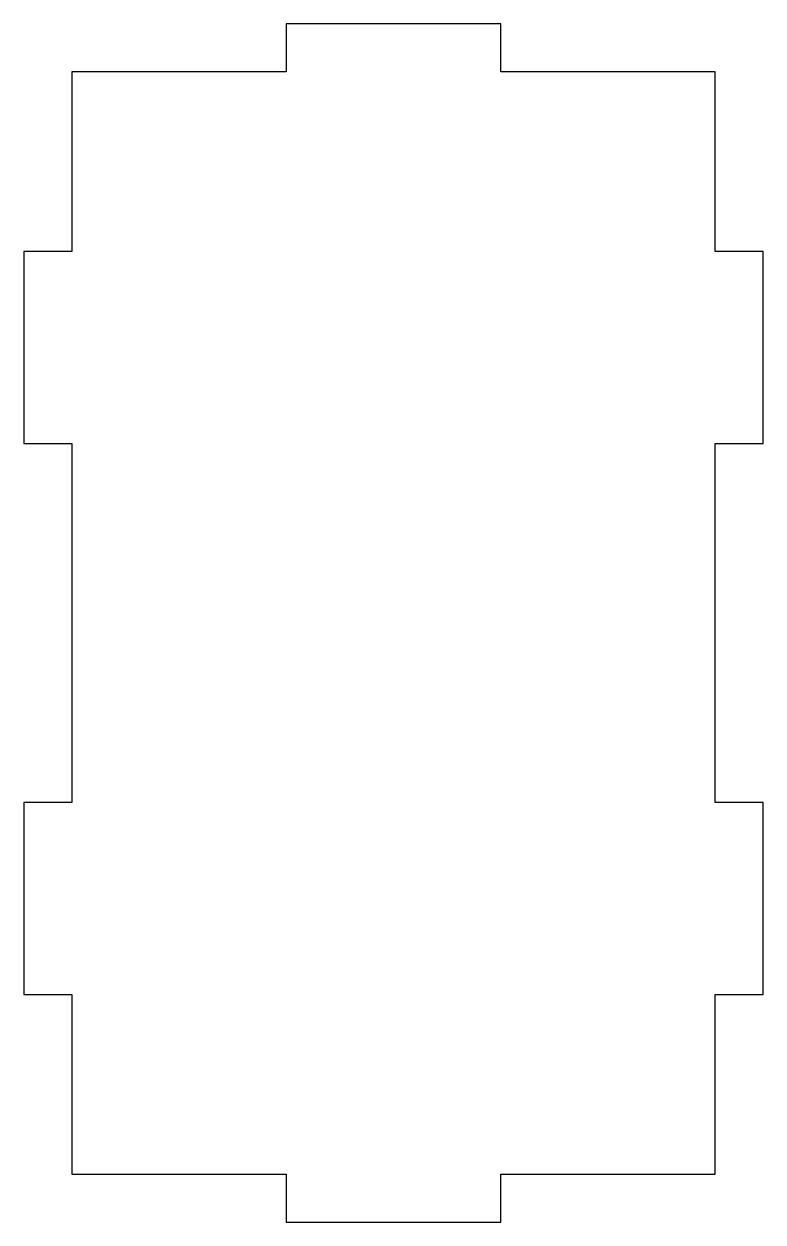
# Model space of a CAD drawing. Header units: millimetres. Extents: x -3 to 43.2, y -3 to 71.9.
import ezdxf

# ---------------------------------------------------------------- set-up
doc = ezdxf.new("R2010")
doc.units = ezdxf.units.MM

msp = doc.modelspace()

# ---------------------------------------------------------------- linework, layer by layer
msp.add_lwpolyline([(0, 0), (13.4, 0), (13.4, -3), (26.8, -3), (26.8, 0), (40.2, 0), (40.2, 11.225), (43.2, 11.225), (43.2, 23.225), (40.2, 23.225), (40.2, 45.675), (43.2, 45.675), (43.2, 57.675), (40.2, 57.675), (40.2, 68.9), (26.8, 68.9), (26.8, 71.9), (13.4, 71.9), (13.4, 68.899), (0, 68.899), (0, 57.675), (-3, 57.675), (-3, 45.675), (0, 45.675), (0, 23.225), (-3, 23.225), (-3, 11.225), (0, 11.225)], close=True)

doc.saveas('drawing.dxf')
